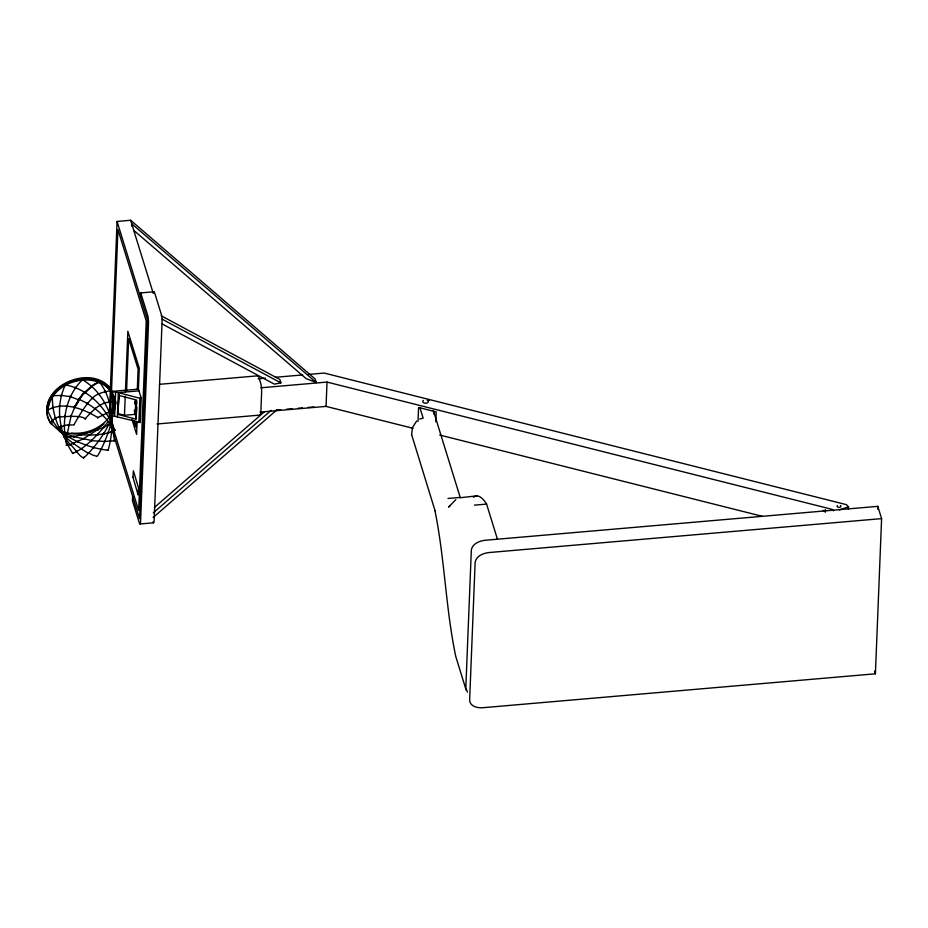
<?xml version="1.0" encoding="UTF-8"?>
<svg xmlns="http://www.w3.org/2000/svg" width="928" height="928" viewBox="0 0 928 928"><rect width="100%" height="100%" fill="white"/><g stroke="black" fill="none" stroke-linecap="round" stroke-linejoin="round"><path stroke-width="1.39" d="M61.758 395.282L60.656 395.954L61.747 395.189M97.579 430.105L97.718 429.351M115.165 403.808L114.295 411.417L111.615 416.51L114.643 416.243L140.244 422.449L141.207 398.135L138.423 389.122L110.989 391.488C109.539 386.674 117.705 402.532 115.652 404.376M105.166 392.045L105.374 391.152L105.63 392.057M92.997 398.019L92.87 398.715M104.261 433.504C103.832 432.877 103.634 434.606 103.82 433.364M87.012 403.9C87.174 402.717 88.137 404.248 87.255 403.158M104.562 426.938L103.785 427.089L104.586 427.031M51.295 423.748L51.423 423.748C65.946 438.654 89.239 448.386 108.1 450.219C114.051 430.29 114.411 400.803 99.296 381.965C98.6 381.547 88.694 388.438 91.211 386.489C93.009 384.459 102.184 381.42 98.658 382C99.331 383.461 99.516 381.13 99.029 381.57C97.324 381.756 101.024 382.626 98.774 381.396M65.412 435.603L64.473 435.603L65.412 435.487M80.388 434.664L80.945 435.046M109.55 401.662L108.854 402.276L108.947 401.372M52.49 420.268C53 421.324 51.991 420.662 52.757 420.535M63.87 436.902C64.194 435.104 64.032 437.946 64.194 436.775M62.095 431.81C57.339 429.78 62.385 432.077 60.018 431.717C56.875 429.583 61.283 426.694 58.94 428.423M59.52 427.692C58.731 429.304 58.673 427.042 59.717 428.063M113.216 402.137C112.23 401.383 112.914 403.367 113.204 401.952M59.856 406.592C58.418 406.302 60.262 406.116 59.438 406.452M108.669 425.291L108.008 424.989L108.831 425.059M110.664 418.482L109.875 418.725L110.652 418.238M58.94 430.186C61.932 429.966 58.151 431.949 61.666 432.355M112.706 412.589C112.207 420.825 113.738 393.565 111.302 391.001M78.404 399.69C81.757 396.314 75.887 406.592 74.31 407.531C74.948 406.371 84.471 388.96 85.422 392.347M108.066 424.954L108.808 425.07L108.066 424.896M70.424 397.172L70.366 396.244L70.424 397.242M86.026 444.674L86.165 445.347M69.275 436.914C69.496 437.587 68.452 437.529 69.472 437.03M75.899 387.463L75.261 388.206L75.064 387.428M110.003 416.985L112.833 410.443L110.072 417.078L110.061 416.08M64.345 433.028L63.649 432.436L64.252 433.19M98.786 394.562C99.714 394.783 96.129 393.147 111.383 390.56M825.236 512.279L825.34 509.553M848.436 509.043L848.517 506.827L846.406 504.646L324.232 373.068L308.432 374.425M73.382 443.166L73.312 443.874L73.822 443.282M82.174 380.213C81.699 378.601 83.184 380.84 81.722 379.482M109.237 417.496L110.27 391.546M110.386 388.67L117.067 221.444L130.628 220.272L315.207 379.042L316.274 382.51L306.205 378.682L133.713 230.318M110.212 417.704L110.722 416.196M110.386 417.426L110.351 416.162L110.142 416.985M110.548 414.828L117.949 229.599L146.241 320.972L138.666 510.551L112.949 427.483M114.643 416.243L115.072 405.385M115.176 402.787L115.617 391.929L111.244 392.312L110.989 391.5M117.346 416.95L118.32 392.637L138.956 390.85M117.798 414.422L119.062 394.586L117.798 414.422L135.94 419.143L136.88 407.496M131.614 226.084L131.706 223.741L316.274 382.51M136.451 418.389L135.198 414.34L124.468 415.268L125.234 396.198M125.431 391.802L127.844 331.25L139.258 368.126L138.423 389.122M126.579 390.688L128.656 338.685L138.11 369.228L137.298 389.447M135.36 410.257L135.627 403.448M132.611 496.283L132.437 500.702L139.374 523.125A6.218 1.032 85.1 0 0 140.569 521.977L148.515 323.037A6.218 1.032 85.1 0 0 147.68 315.334L140.743 292.923L154.303 291.752L161.24 314.163A6.218 1.032 85.1 0 1 162.075 321.865L154.129 520.805A6.218 1.032 85.1 0 1 152.946 521.942M140.557 297.343L140.743 292.923M135.94 419.143L136.706 400.072L118.552 395.351M136.033 421.219L135.801 426.996L133.748 420.361M137.112 421.834L136.613 434.432L131.962 419.41M138.887 422.565L139.861 398.251L115.617 391.929M413.041 428.318L326.053 406.394L327.016 382.081L260.954 387.788M411.533 435.093L412.496 427.588L416.66 421.01M418.029 421.44L418.586 407.473L436.206 411.916L435.812 421.695M434.072 414.271L434.118 413.134M877.679 509.182L877.795 506.34L485.24 540.258C479.532 540.885 472.34 543.657 471.331 550.049L465.821 687.984L467.468 692.137M881.6 518.624L489.044 552.543C483.337 553.181 476.145 555.953 475.136 562.345L469.626 700.269C470.02 706.544 477.711 708.192 482.85 707.716L875.406 673.798L881.6 518.624L877.795 506.34M85.098 391.987C78.346 398.982 103.704 374.541 84.889 393.008M111.569 421.498L112.439 421.138L111.754 421.451M59.241 428.005L58.684 427.704L59.496 428.458L61.48 427.135L60.865 426.486L61.573 426.973M111.986 415.5L112.775 415.164M61.329 426.219L60.842 427.066M63.974 432.877L63.498 432.541L63.835 433.248M97.962 434.791C97.452 433.991 98.693 434.316 97.324 434.919M97.881 434.803L97.626 434.2L97.22 434.884M110.826 390.85L111.464 391.013M64.96 416.289L65.296 415.732L64.96 416.208M74.832 407.09C75.156 407.798 73.37 407.856 74.124 406.94M84.924 392.973L84.993 391.964L83.961 392.208M58.603 428.852C58.824 430.256 58.638 429.154 59.218 430.047M58.186 429.42L59.253 429.618M91.559 386.512L91.13 385.862L90.956 386.489M83.74 439.176L83.369 438.619L82.998 439.304M110.107 420.871C105.351 434.223 92.278 449.918 84.123 457.608C80.759 459.07 73.289 445.927 69.971 444.454L66.688 444.872C61.202 422.356 65.32 396.314 82.488 379.726C103.588 392.126 114.318 416.927 114.376 440.754L104.887 441.438L91.199 440.672L91.663 440.011L91.524 440.649M105.467 391.233L105.282 392.01M55.541 417.96C54.369 418.54 55.854 418.714 55.46 417.762M111.047 412.299C113.216 411.092 109.933 412.078 111.743 412.148M64.937 385.027L65.412 384.598M67.013 406.534C66.514 406.209 66.41 406.058 67.21 406.232M103.832 433.295L103.971 433.944L103.344 433.62M91.605 386.21C92.232 387.324 91.06 384.714 91.211 386.489M55.645 418.134L54.961 417.797L54.926 418.586M69.588 396.824C70.551 395.92 70.424 397.37 69.623 397.01M58.696 427.715L59.659 427.97L58.626 428.736M110.119 418.83L110.154 418.099L110.13 418.83M103.948 426.996C104.052 428.655 103.774 426.509 103.971 426.938M64.508 385.085C65.563 385.561 64.113 385.584 65.528 384.586M111.232 392.277L112.346 391.396M47.862 410.489C47.177 410.014 47.479 411.069 47.792 410.13M52.861 408.111C53.499 407.253 52.142 407.752 53.221 407.821M59.206 416.428C57.606 417.96 80.144 414.085 85.132 418.725C92.371 411.174 101.245 400.478 112.891 402.311L115.281 404.422L112.416 413.459M134.502 410.362L134.804 413.076L136.161 412.948L136.265 412.067L135.859 410.246L134.502 410.362L134.804 413.076M134.456 411.359L134.734 411.023M134.85 412.078L134.572 412.403M97.66 429.931L97.556 429.339L97.974 429.908M98.588 394.365L99.273 393.843L98.786 394.423M111.998 415.419L112.613 415.616L112.01 415.303M98.38 441.299L99.273 441.171M60.645 395.757C61.341 395.166 61.457 395.815 61.109 395.595M70.47 396.882L69.913 396.291L70.331 397.138M77.917 441.682L78.114 441.438M111.36 422.959L110.664 423.644L111.29 423.168M112.253 413.389L112.659 412.658M61.294 395.862L60.714 395.537M111.035 422.878C110.618 428.504 97.498 460.276 96.292 456.1C90.503 455.01 88.717 451.913 88.589 453.235C82.766 450.602 62.106 435.534 66.329 437.065M111.476 420.21L112.346 414.862M59.16 428.307L60.088 427.112M79.286 399.11L79.332 400.119L70.412 396.662L61.41 395.456L52.745 395.688L52.142 396.94M104.284 402.856L105.224 402.717M74.228 407.044C75.075 408.216 73.103 406.708 75.006 407.67M110.942 411.939L111.766 411.696M97.463 429.525L97.707 429.989M64.705 415.466C65.575 416.104 63.603 415.013 65.238 416.104M66.259 406.464L66.503 405.814M46.667 409.828L48.14 402.45L51.852 395.386M47.316 410.327C63.452 400.896 83.172 408.714 97.904 417.623L109.121 412.02L111.406 412.055L112.624 413.169M47.676 409.248L49.091 402.126M47.931 410.072C50.657 381.907 93.16 369.124 110.606 391.036M113.065 409.26L114.248 403.32L113.39 396.407L114.504 404.144L113.32 410.072M115.478 404.469L115.002 404.04M84.216 392.44C85.109 390.7 83.427 393.414 85.388 392.44M63.997 432.576L59.984 431.23L58.65 429.478L52.397 420.581L47.49 410.362M92.835 397.903L92.522 398.506M79.46 399.365L78.729 398.889L79.077 399.991M84.61 392.776L84.75 391.836M61.55 426.66L60.598 426.428L61.584 426.66M73.126 443.804L73.254 443.19M66.306 445.15L66.712 445.08M66.132 436.96L65.865 437.575M110.571 416.243L110.362 416.869M104.493 402.926L105.084 402.497L104.725 403.262M51.968 420.72L52.803 420.662M51.62 423.887L51.655 424.293M77.662 442.041L77.801 441.31L77.639 442.053M81.989 380.109L82.696 379.482M82.546 379.39L82.256 379.842M109.956 418.586L110.652 418.342M79.1 399.376L78.486 399.759M68.846 437.471L68.939 436.902M90.167 435.29L90.515 434.791L89.819 435.476M79.553 399.736L78.346 399.492M110.467 418.841L110.223 418.389M60.239 431.404L59.566 431.311M64.589 384.992L65.308 385.48M73.857 407.392L74.379 407.183M63.522 433.121L63.8 432.564M83.729 439.188L83.01 438.851M53.221 407.728C52.246 408.494 53.348 405.942 52.548 408.134M74.194 436.96C74.286 436.299 73.927 437.03 74.298 436.346M74.6 407.427L71.108 416.011L67.106 434.455L63.939 435.998L64.206 436.589M59.241 417.008L59.392 416.15L59.578 416.904M59.914 416.869L59.775 416.185M59.264 405.896L59.578 406.58M59.218 428.191L59.079 428.179M59.16 429.676L58.464 429.792M59.775 406.36L58.928 406.371M84.564 392.382L84.947 392.59M91.686 440.719L91.524 440.034L91.744 440.754M66.004 436.868L65.459 437.274M78.88 399.168L78.764 399.864M79.564 399.69C80.701 394.307 95.387 382.986 98.635 381.872M73.753 424.838C72.152 428.968 88.23 395.896 99.284 393.866M103.843 433.968L103.669 433.318M55.715 418.354L54.868 417.925M52.409 396.465L52.502 395.746M113.077 411.232L110.56 416.243M74.866 388.078C76.548 387.22 74.634 387.718 74.739 388.066M74.136 407.404L79.182 399.446C90.712 404.364 100.665 412.368 108.762 421.88L112.044 421.463L112.114 422.112L108.309 425.186L97.382 429.826L83.01 439.014L71.015 444.118M115.188 404.469L115.432 403.877M60.111 427.1L60.761 427.054M90.932 386.35L91.698 385.932M73.927 436.868L73.938 436.276L73.811 436.96M110.2 418.632L112.369 415.408M114.33 430.43L115.2 430.058L114.434 430.499M107.95 421.776C98.554 434.548 84.367 449.024 72.72 453.34C59.531 433.492 54.694 406.916 65.378 384.9C88.902 389.157 106.848 408.529 114.794 430.337C104.191 435.406 91.64 435.267 80.121 434.826L80.226 434.745M67.558 445.359L68.382 444.918M68.394 444.93L67.802 445.162M83.056 438.816L83.45 439.304M84.703 392.532L78.973 399.492M85.005 392.138L84.286 391.987M105.641 392.045L104.667 391.593L105.293 391.477M59.114 429.513L58.487 429.908M98.484 394.04L99.076 393.843M85.886 444.779L86.037 445.37M134.862 402.717L135.047 403.819L136.404 403.703L136.346 401.116L134.989 401.232L134.815 402.764M134.838 401.72L135.175 402.346M135.047 403.819L134.989 401.232M51.898 395.328C65.018 377.128 96.628 371.513 111.662 390.294M109.284 417.09C100.572 428.736 85.527 434.606 71.201 433.016M90.19 435.406L89.819 434.78M111.546 421.44L112.474 421.242L111.859 421.44M154.408 507.477L264.608 411.614M153.306 512.848L271.138 410.338M153.12 517.522L276.66 410.048M86.153 445.428L86.281 444.744M450.184 505.69L448.491 507.106L455.81 499.682M75.156 388.055L75.91 387.475M51.655 423.678L52.397 420.581L55.274 418.134L59.601 416.533M90.097 435.429L89.888 434.78M473.442 497.257C478.697 493 484.08 499.972 486.585 504.09L497.443 539.203M103.994 424.003C93.31 432.854 78.161 436.659 64.832 432.158M52.583 407.253L52.409 407.833M98.403 381.976L99.192 382.243M62.965 432.413L63.429 432.39M52.142 421.034L52.571 420.21M110.861 421.231L110.838 421.393M109.075 411.846L109.005 411.986M104.214 427.622L103.576 427.344M73.602 436.346L73.811 436.914M65.273 384.308L68.765 382.846M71.108 381.872L80.887 379.459M88.856 432.738L92.464 431.23M94.865 430.221L97.266 429.212M63.951 436.195L64.078 436.276M59.253 416.243L59.438 416.834M839.457 509.832L848.517 506.827M70.076 397.114L69.809 396.65M63.301 425.894L59.148 427.843L58.65 429.478L62.849 433.991M80.759 435.313L80.504 434.606M419.711 419.05L423.145 418.168L419.816 407.415M68.742 425.43C68.359 424.305 68.649 425.998 68.231 425.384M80.272 434.988L73.637 436.578L65.691 437.042M60.691 426.752L61.399 426.625M66.828 445.196L66.329 445.231M460.102 497.744L476.992 495.842M80.655 435.313L80.724 435.139M83.74 433.724L87.58 432.982M161.263 315.798L279.827 379.413L280.906 382.881L274.305 384.122L162.156 323.953M87.244 403.181L87.592 403.947M83.369 438.619L82.789 439.199M112.485 402.381L113.007 402.079M113.877 430.998L113.819 430.859M64.438 425.592C66.166 426.718 58.07 425.024 72.546 424.931M159.419 384.32L258.146 375.794M258.17 378.775L265.35 378.148M275.396 377.29L302.69 374.924M139.861 398.251L141.207 398.135M135.221 402.288L136.578 402.172M135.256 403.587L136.613 403.46M134.757 410.826L136.114 410.71M134.908 412.183L136.265 412.067M134.548 412.6L136.161 412.948M259.991 412.102L326.053 406.394M156.994 423.992L260.014 415.083M140.012 523.972L153.572 522.8M448.004 498.464L460.207 497.408L433.33 410.559M474.37 505.145L486.585 504.09M276.428 410.048L280.755 409.689M286.508 409.213L292.274 408.738M298.039 408.262L302.354 407.902M308.119 407.427L313.873 406.951M112.3 422.031L112.056 421.88M52.536 396.372L52.13 396.94M91.373 440.452L73.637 436.578L64.218 433.028M327.016 382.081L832.161 509.368L833.564 510.818M822.985 510.4L825.572 511.05M439.71 435.035L762.433 516.351M118.297 413.656L124.468 415.268M66.7 434.791C68.533 435.244 66.05 433.515 66.723 435.023M162.342 319.267L280.906 382.881M111.406 389.47C90.584 360.772 31.54 389.296 50.495 422.878M106.302 386.094L110.351 390.224M64.972 437.726L69.971 444.454M52.525 396.221L52.42 396.082C51.945 410.443 56.295 424.618 64.136 436.601M111.244 392.312L113.645 397.219L112.439 394.748M50.75 423.702L47.56 417.206L46.655 409.932M114.492 404.121L114.248 403.32M874.559 671.072L875.406 673.798M411.742 435.035L435.046 510.713M466.192 690.177L455.764 656.467C445.66 608.362 444.779 558.923 434.965 510.771M130.628 220.272L153.282 293.445M117.067 221.444L147.494 319.754L139.548 518.694L109.55 421.764M139.49 420.024L140.244 422.449M840.466 505.516A1.914 1.148 2.3 0 1 840.385 507.059A1.914 1.148 2.3 0 1 837.798 507.071A1.914 1.148 2.3 0 1 837.439 505.528M427.274 400.328A2.761 1.659 2.3 0 1 427.634 402.671A2.761 1.659 2.3 0 1 423.748 402.787A2.761 1.659 2.3 0 1 423.388 400.455M427.936 399.84A7.552 4.524 2.3 0 1 429.2 400.502M259.678 414.654A6.902 1.148 85.1 0 0 260.838 412.345L261.626 392.451A6.902 1.148 85.1 0 0 260.582 382.835L258.808 377.093A6.902 1.148 85.1 0 0 257.601 376.316M132.936 477.189L138.121 494.902A3.793 0.626 85.1 0 0 138.249 493.8L138.434 489.184A3.793 0.626 85.1 0 0 138.411 487.606L133.412 470.798L132.936 477.189M80.748 448.723L81.455 448.653L80.748 448.723M94.795 408.61L95.282 409.12L94.795 408.61M109.782 441.02L110.641 441.276L109.817 440.997M112.126 431.775L111.232 431.694L112.091 431.752M97.626 417.797L98.032 417.229L97.637 417.693M77.534 416.881L78.161 417.287L77.534 416.881M107.474 450.034L108.193 450.358L107.509 450.01M108.251 421.846L109.028 421.509L108.286 421.741M109.11 421.672L108.321 422.112L109.11 421.672M76.409 451.82L77.012 451.217L76.432 451.75M100.781 449.094L101.407 449.5L100.816 449.001M84.831 418.609L85.596 418.69L84.831 418.609M93.542 447.342L94.088 447.853L93.577 447.261M72.546 453.479L73.335 453.235L72.546 453.479M82.012 409.596L82.662 410.176L82.012 409.596M99.725 405.072L100.201 405.606L99.725 405.072M69.02 425.105L68.185 424.908L69.02 425.198M101.836 414.816L102.498 414.514L101.836 414.816M107.95 432.61L108.808 432.634L107.95 432.61M89.888 413.354L90.271 412.879L89.888 413.354M105.595 412.925L106.326 412.67L105.595 412.925M82.546 409.805L82.58 409.793M114.016 440.44L114.898 440.603L114.016 440.44M94.795 408.993L95.317 408.343L94.795 408.993M104.644 441.171L105.386 441.531L104.713 441.229M71.398 416.173L70.4 416.104L71.398 416.173M69.844 444.86L70.621 444.477L69.878 444.79M78.103 417.136L77.488 416.73L78.184 417.182M83.578 457.84L84.112 457.249L83.578 457.84M66.549 434.664L67.454 434.849L66.596 434.64M99.632 405.455L100.328 404.863L99.667 405.397M66.665 434.35L67.558 434.548L66.723 434.455M108.054 432.436L108.738 432.819L108.077 432.413M113.982 440.614L114.886 440.591L114.028 440.603"/></g></svg>
